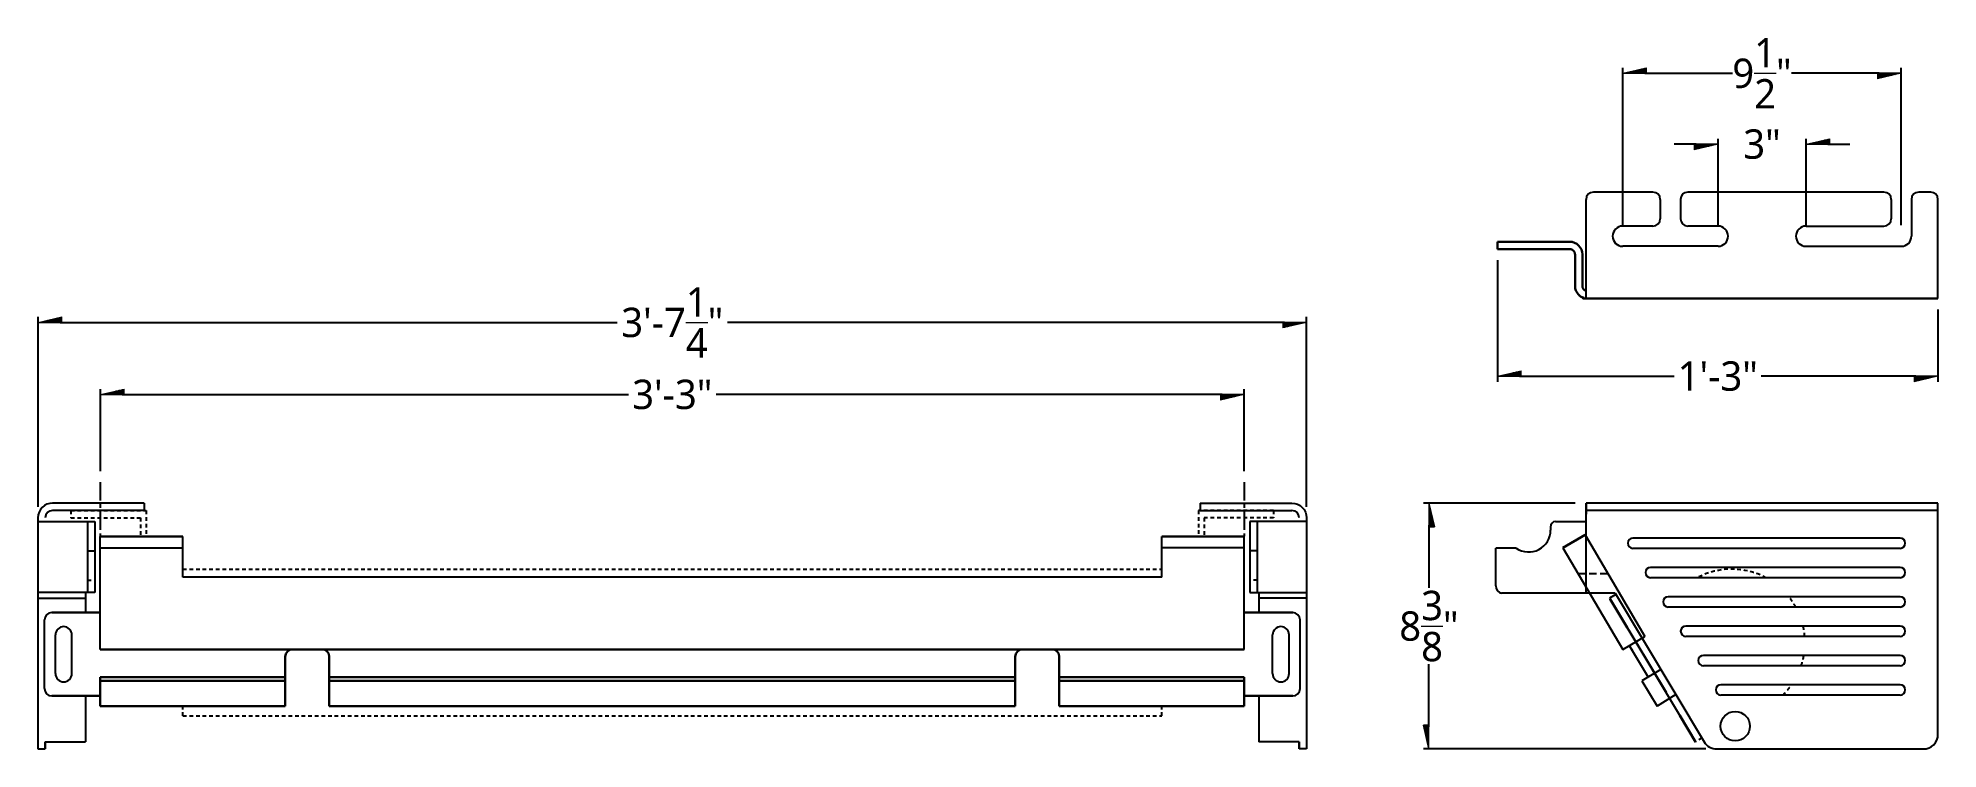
# Model space of a CAD drawing. Extents: x 148.3 to 213.1, y 96.5 to 120.7.
import ezdxf

# ---------------------------------------------------------------- set-up
doc = ezdxf.new("R2010")
doc.units = 0
doc.header["$LTSCALE"] = 0.5
doc.header["$MEASUREMENT"] = 0
for name, pattern in [('ASVLTYPE', [0.75, 0.5, -0.25]), ('CENTER', [2, 1.25, -0.25, 0.25, -0.25]), ('HIDDEN', [0.375, 0.25, -0.125])]:
    doc.linetypes.add(name, pattern=pattern)
doc.layers.get('0').update_dxf_attribs({"linetype": 'CONTINUOUS'})
doc.layers.get('DEFPOINTS').update_dxf_attribs({"linetype": 'CONTINUOUS'})
doc.layers.add('AM_5', color=3, linetype='CONTINUOUS', lineweight=15)
doc.layers.add('AXES', color=1, linetype='CENTER')
doc.styles.add('pamphlet', font='segoeui.ttf', dxfattribs={"height": 1})
doc.dimstyles.new('PAMPHLET$0', dxfattribs={"dimtxt": 1, "dimasz": 1.5, "dimexe": 0.1875, "dimexo": 0.375, "dimgap": 0.09375, "dimtad": 0, "dimtih": 1, "dimtoh": 1, "dimdec": 4, "dimzin": 0, "dimdsep": 46, "dimlunit": 4, "dimtxsty": 'pamphlet', "dimblk1": 'BFL', "dimblk2": 'BFL', "dimsah": 1, "dimcen": -0.09375, "dimadec": 0, "dimazin": 0, "dimtfac": 1, "dimtdec": 4, "dimtofl": 0, "dimtmove": 0, "dimatfit": 1, "dimldrblk": 'BFL', "dimfxl": 0, "dimtolj": 1, "dimtzin": 0, "dimarcsym": 0})

# ---------------------------------------------------------------- blocks, each defined once
blk = doc.blocks.new('BFL')
for p, q in [((0, 0), (-1.08, 0.001)), ((-1.08, 0.001), (-1.08, -0.249)), ((0, 0), (-1.08, -0.249)), ((-0.141, -0.033), (-1.08, -0.031)), ((-0.283, -0.065), (-1.08, -0.064)), ((-0.424, -0.098), (-1.08, -0.097)), ((-0.565, -0.13), (-1.08, -0.13)), ((-0.707, -0.163), (-1.08, -0.162)), ((-0.848, -0.195), (-1.08, -0.195)), ((-0.99, -0.228), (-1.08, -0.228))]:
    blk.add_line(p, q)
blk = doc.blocks.new('*D99')
at = {"layer": 'AM_5', "color": 0, "lineweight": -2, "ltscale": 0.75, "transparency": 16777216}
for p, q in [((150.46, 105.951), (150.46, 108.744)), ((151.21, 108.556), (168.464, 108.556)), ((188.71, 108.556), (171.456, 108.556)), ((189.46, 105.951), (189.46, 108.744))]:
    blk.add_line(p, q, dxfattribs=at)
at = {"layer": 'DEFPOINTS', "color": 0, "ltscale": 0.75, "transparency": 16777216}
for p in [(189.46, 108.556), (150.46, 105.576), (189.46, 105.576)]:
    blk.add_point(p, dxfattribs=at)
at = {"layer": 'AM_5', "color": 0, "lineweight": -2, "ltscale": 0.75, "transparency": 16777216, "xscale": 0.75, "yscale": 0.75, "zscale": 0.75, "rotation": 180}
blk.add_blockref('BFL', (150.46, 108.556), dxfattribs=at)
at = {"layer": 'AM_5', "color": 0, "lineweight": -2, "ltscale": 0.75, "transparency": 16777216, "xscale": 0.75, "yscale": 0.75, "zscale": 0.75}
blk.add_blockref('BFL', (189.46, 108.556), dxfattribs=at)
at = {"layer": 'AM_5', "color": 0, "ltscale": 0.75, "transparency": 16777216, "insert": (169.96, 108.556), "char_height": 1, "attachment_point": 5, "style": 'pamphlet'}
blk.add_mtext('\\A1;3\'-3"', dxfattribs=at)
blk = doc.blocks.new('*D100')
at = {"layer": 'AM_5', "color": 0, "lineweight": -2, "ltscale": 0.75, "transparency": 16777216}
for p, q in [((148.335, 104.733), (148.335, 111.202)), ((149.085, 111.014), (168.079, 111.014)), ((190.835, 111.014), (171.841, 111.014)), ((191.585, 104.733), (191.585, 111.202))]:
    blk.add_line(p, q, dxfattribs=at)
at = {"layer": 'DEFPOINTS', "color": 0, "ltscale": 0.75, "transparency": 16777216}
for p in [(148.335, 111.014), (148.335, 104.358), (191.585, 104.358)]:
    blk.add_point(p, dxfattribs=at)
at = {"layer": 'AM_5', "color": 0, "lineweight": -2, "ltscale": 0.75, "transparency": 16777216, "xscale": 0.75, "yscale": 0.75, "zscale": 0.75, "rotation": 180}
blk.add_blockref('BFL', (148.335, 111.014), dxfattribs=at)
at = {"layer": 'AM_5', "color": 0, "lineweight": -2, "ltscale": 0.75, "transparency": 16777216, "xscale": 0.75, "yscale": 0.75, "zscale": 0.75}
blk.add_blockref('BFL', (191.585, 111.014), dxfattribs=at)
at = {"layer": 'AM_5', "color": 0, "ltscale": 0.75, "transparency": 16777216, "insert": (169.96, 111.014), "char_height": 1, "attachment_point": 5, "style": 'pamphlet'}
blk.add_mtext('\\A1;3\'-7{\\H1.000000x;\\S1/4;}"', dxfattribs=at)
blk = doc.blocks.new('*D101')
at = {"layer": 'AM_5', "color": 0, "lineweight": -2, "ltscale": 0.75, "transparency": 16777216}
for p, q in [((200.738, 104.858), (195.57, 104.858)), ((195.757, 104.108), (195.757, 101.973)), ((195.757, 97.233), (195.757, 99.368)), ((205.196, 96.483), (195.57, 96.483))]:
    blk.add_line(p, q, dxfattribs=at)
at = {"layer": 'DEFPOINTS', "color": 0, "ltscale": 0.75, "transparency": 16777216}
for p in [(201.113, 104.858), (195.757, 96.483), (205.571, 96.483)]:
    blk.add_point(p, dxfattribs=at)
at = {"layer": 'AM_5', "color": 0, "lineweight": -2, "ltscale": 0.75, "transparency": 16777216, "xscale": 0.75, "yscale": 0.75, "zscale": 0.75}
for p, rotation in [((195.757, 104.858), 90), ((195.757, 96.483), 270)]:
    blk.add_blockref('BFL', p, dxfattribs=dict(at, rotation=rotation))
at = {"layer": 'AM_5', "color": 0, "ltscale": 0.75, "transparency": 16777216, "insert": (195.757, 100.671), "char_height": 1, "attachment_point": 5, "style": 'pamphlet'}
blk.add_mtext('\\A1;8{\\H1.000000x;\\S3/8;}"', dxfattribs=at)
blk = doc.blocks.new('*D102')
at = {"layer": 'AM_5', "color": 0, "lineweight": -2, "ltscale": 0.75, "transparency": 16777216}
for p, q in [((198.097, 113.138), (198.097, 108.993)), ((213.113, 111.45), (213.113, 108.993)), ((198.847, 109.181), (204.122, 109.181)), ((212.363, 109.181), (207.089, 109.181))]:
    blk.add_line(p, q, dxfattribs=at)
at = {"layer": 'DEFPOINTS', "color": 0, "ltscale": 0.75, "transparency": 16777216}
for p in [(198.097, 113.513), (213.113, 111.825), (213.113, 109.181)]:
    blk.add_point(p, dxfattribs=at)
at = {"layer": 'AM_5', "color": 0, "lineweight": -2, "ltscale": 0.75, "transparency": 16777216, "xscale": 0.75, "yscale": 0.75, "zscale": 0.75, "rotation": 180}
blk.add_blockref('BFL', (198.097, 109.181), dxfattribs=at)
at = {"layer": 'AM_5', "color": 0, "lineweight": -2, "ltscale": 0.75, "transparency": 16777216, "xscale": 0.75, "yscale": 0.75, "zscale": 0.75}
blk.add_blockref('BFL', (213.113, 109.181), dxfattribs=at)
at = {"layer": 'AM_5', "color": 0, "ltscale": 0.75, "transparency": 16777216, "insert": (205.605, 109.181), "char_height": 1, "attachment_point": 5, "style": 'pamphlet'}
blk.add_mtext('\\A1;1\'-3"', dxfattribs=at)
blk = doc.blocks.new('*D103')
at = {"layer": 'AM_5', "color": 0, "lineweight": -2, "ltscale": 0.75, "transparency": 16777216}
for p, q in [((202.363, 114.326), (202.363, 119.689)), ((203.113, 119.502), (206.104, 119.502)), ((211.113, 119.502), (208.123, 119.502)), ((211.863, 114.326), (211.863, 119.689))]:
    blk.add_line(p, q, dxfattribs=at)
at = {"layer": 'DEFPOINTS', "color": 0, "ltscale": 0.75, "transparency": 16777216}
for p in [(211.863, 119.502), (202.363, 113.951), (211.863, 113.951)]:
    blk.add_point(p, dxfattribs=at)
at = {"layer": 'AM_5', "color": 0, "lineweight": -2, "ltscale": 0.75, "transparency": 16777216, "xscale": 0.75, "yscale": 0.75, "zscale": 0.75, "rotation": 180}
blk.add_blockref('BFL', (202.363, 119.502), dxfattribs=at)
at = {"layer": 'AM_5', "color": 0, "lineweight": -2, "ltscale": 0.75, "transparency": 16777216, "xscale": 0.75, "yscale": 0.75, "zscale": 0.75}
blk.add_blockref('BFL', (211.863, 119.502), dxfattribs=at)
at = {"layer": 'AM_5', "color": 0, "ltscale": 0.75, "transparency": 16777216, "insert": (207.113, 119.502), "char_height": 1, "attachment_point": 5, "style": 'pamphlet'}
blk.add_mtext('\\A1;9{\\H1.000000x;\\S1/2;}"', dxfattribs=at)
blk = doc.blocks.new('*D104')
at = {"layer": 'AM_5', "color": 0, "lineweight": -2, "ltscale": 0.75, "transparency": 16777216}
for p, q in [((205.613, 114.326), (205.613, 117.271)), ((208.613, 114.326), (208.613, 117.271)), ((204.863, 117.083), (204.113, 117.083)), ((209.363, 117.083), (210.113, 117.083))]:
    blk.add_line(p, q, dxfattribs=at)
at = {"layer": 'DEFPOINTS', "color": 0, "ltscale": 0.75, "transparency": 16777216}
for p in [(208.613, 117.083), (205.613, 113.951), (208.613, 113.951)]:
    blk.add_point(p, dxfattribs=at)
at = {"layer": 'AM_5', "color": 0, "lineweight": -2, "ltscale": 0.75, "transparency": 16777216, "xscale": 0.75, "yscale": 0.75, "zscale": 0.75, "rotation": 180}
blk.add_blockref('BFL', (208.613, 117.083), dxfattribs=at)
at = {"layer": 'AM_5', "color": 0, "lineweight": -2, "ltscale": 0.75, "transparency": 16777216, "xscale": 0.75, "yscale": 0.75, "zscale": 0.75}
blk.add_blockref('BFL', (205.613, 117.083), dxfattribs=at)
at = {"layer": 'AM_5', "color": 0, "ltscale": 0.75, "transparency": 16777216, "insert": (207.113, 117.083), "char_height": 1, "attachment_point": 5, "style": 'pamphlet'}
blk.add_mtext('\\A1;3"', dxfattribs=at)

msp = doc.modelspace()

# ---------------------------------------------------------------- linework, layer by layer
for p, q in [((203.39461, 115.45079, 0), (201.36336, 115.45079, 0)), ((211.26961, 115.45079, 0), (204.58211, 115.45079, 0)), ((212.86336, 115.45079, 0), (212.45711, 115.45079, 0)), ((201.11336, 111.82579, 0), (201.11336, 115.20079, 0)), ((203.64461, 115.20079, 0), (203.64461, 114.54454, 0)), ((204.33211, 115.20079, 0), (204.33211, 114.54454, 0)), ((211.51961, 115.20079, 0), (211.51961, 114.54454, 0)), ((212.20711, 115.20079, 0), (212.20711, 113.95079, 0)), ((213.11336, 111.82579, 0), (213.11336, 115.20079, 0)), ((203.39461, 114.29454, 0), (202.36336, 114.29454, 0)), ((205.61336, 114.29454, 0), (204.58211, 114.29454, 0)), ((208.61336, 114.29454, 0), (211.26961, 114.29454, 0)), ((205.61336, 113.60704, 0), (202.36336, 113.60704, 0)), ((208.61336, 113.60704, 0), (211.86336, 113.60704, 0)), ((151.95974, 104.60804, 0), (148.83474, 104.60804, 0)), ((151.95974, 104.85804, 0), (151.95974, 104.60804, 0)), ((187.95974, 104.85804, 0), (187.95974, 104.60804, 0)), ((187.95974, 104.60804, 0), (191.08474, 104.60804, 0)), ((201.11336, 101.79593, 0), (201.11336, 104.85804, 0)), ((213.11336, 104.85804, 0), (201.11336, 104.85804, 0)), ((201.11336, 104.85804, 0), (201.11336, 104.48304, 0)), ((213.11336, 104.60804, 0), (201.11336, 104.60804, 0)), ((201.11336, 102.04593, 0), (201.11336, 104.33729, 0)), ((201.11336, 102.04593, 0), (201.11336, 104.33729, 0)), ((213.11336, 96.98304, 0), (213.11336, 104.85804, 0)), ((148.33474, 104.23304, 0), (150.27248, 104.23304, 0)), ((150.02248, 104.23304, 0), (150.02248, 101.80792, 0)), ((150.27248, 104.23304, 0), (150.27248, 101.80792, 0)), ((150.45852, 102.33767, 0), (150.45852, 103.7179, 0)), ((153.27224, 102.33767, 0), (153.27224, 103.7179, 0)), ((186.64724, 102.33767, 0), (186.64724, 103.7179, 0)), ((189.46097, 102.33767, 0), (189.46097, 103.7179, 0)), ((189.64701, 104.23304, 0), (189.64701, 101.80792, 0)), ((191.58474, 104.23304, 0), (189.64701, 104.23304, 0)), ((189.89701, 104.23304, 0), (189.89701, 101.80792, 0)), ((199.90669, 104.04036, 0.51139), (199.90669, 103.94189, 0.88576)), ((200.07154, 104.23304, 0.32187), (201.11336, 104.23304, -0.44288)), ((201.08005, 103.78127, 0), (203.11709, 100.31793, 0)), ((211.82333, 103.66908, 0), (202.71441, 103.66908, 0)), ((150.02248, 103.23746, 0), (150.27248, 103.23746, 0)), ((150.45852, 103.33767, 0), (153.27224, 103.33767, 0)), ((189.46097, 103.33767, 0), (186.64724, 103.33767, 0)), ((189.89701, 103.23746, 0), (189.64701, 103.23746, 0)), ((198.03499, 102.04593, 0), (198.03499, 103.32165, 0.596)), ((198.73502, 103.32165, 0), (198.03499, 103.32165, 0)), ((200.32583, 103.33767, 0), (202.36287, 99.87432, 0)), ((211.82333, 103.31752, 0), (202.71441, 103.31752, 0)), ((211.82333, 102.66908, 0), (203.3141, 102.66908, 0)), ((149.95974, 101.80792, 0), (148.33474, 101.80792, 0)), ((150.27248, 101.80792, 0), (148.58474, 101.80792, 0)), ((149.95974, 101.80792, 0), (149.95974, 101.13017, 0)), ((150.45852, 99.87432, 0), (150.45852, 102.33767, 0)), ((186.64724, 102.33767, 0), (153.27224, 102.33767, 0)), ((189.46097, 99.87432, 0), (189.46097, 102.33767, 0)), ((189.64701, 101.80792, 0), (191.33474, 101.80792, 0)), ((189.95974, 101.80792, 0), (189.95974, 101.13017, 0)), ((189.95974, 101.80792, 0), (191.58474, 101.80792, 0)), ((202.10968, 101.79593, -0.14804), (198.23644, 101.79593, -0.14804)), ((202.13035, 101.749, 0), (201.91595, 101.62042, 0)), ((202.10968, 101.79593, -0.14804), (205.14267, 96.72589)), ((211.82333, 102.31752, 0), (203.3141, 102.31752, 0)), ((148.33474, 101.62042, 0), (149.95974, 101.62042, 0)), ((191.58474, 101.62042, 0), (189.95974, 101.62042, 0)), ((201.91595, 101.62042, 0), (204.85116, 96.72589, 0)), ((202.18277, 101.1693, 0), (202.90057, 99.98021, 0)), ((211.82333, 101.66908, 0), (203.91379, 101.66908, 0)), ((211.82333, 101.31752, 0), (203.91379, 101.31752, 0)), ((148.55527, 98.53979, 0), (148.55527, 100.88017, 0)), ((191.36422, 98.53979, 0), (191.36422, 100.88017, 0)), ((211.82333, 100.66908, 0), (204.51348, 100.66908, 0)), ((148.92849, 99.05102, -2.20459), (148.92849, 100.36895, -2.20459)), ((149.49099, 99.05102, -2.20459), (149.49099, 100.36895, -2.20459)), ((157.01455, 99.87432, 0), (158.01455, 99.87432, 0)), ((182.90494, 99.87432, 0), (181.90494, 99.87432, 0)), ((190.42849, 99.05102, -2.20459), (190.42849, 100.36895, -2.20459)), ((190.99099, 99.05102, -2.20459), (190.99099, 100.36895, -2.20459)), ((202.36287, 99.87432, 0), (203.11709, 100.31793, 0)), ((202.58823, 100.00686, 0), (202.68301, 99.84916, 0)), ((202.5886, 100.00709, 0), (203.235, 98.93246, 0)), ((202.80648, 100.13524, 0), (203.84018, 98.42146, 0)), ((211.82333, 100.31752, 0), (204.51348, 100.31752, 0)), ((203.66341, 99.19015, 0), (203.02072, 98.80357, 0)), ((203.66341, 99.19015, 0), (204.17893, 98.33328, 0)), ((211.82333, 99.66908, 0), (205.11317, 99.66908, 0)), ((211.82333, 99.31752, 0), (205.11317, 99.31752, 0)), ((203.02072, 98.80357, 0), (203.53624, 97.94669, 0)), ((211.82333, 98.66908, 0), (205.71287, 98.66908, 0)), ((149.95974, 98.28979, 0), (149.95974, 96.72589, 0)), ((150.45852, 97.94669, 0), (156.76455, 97.94669, 0)), ((181.65494, 97.94669, 0), (158.26455, 97.94669, 0)), ((189.46097, 97.94669, 0), (183.15494, 97.94669, 0)), ((189.95974, 98.28979, 0), (189.95974, 96.72589, 0)), ((204.17893, 98.33328, 0), (203.53624, 97.94669, 0)), ((203.96468, 98.20445, 0), (203.75046, 98.07557, 0)), ((211.82333, 98.31752, 0), (205.71287, 98.31752, 0)), ((148.58474, 96.72589, 0), (149.95974, 96.72589, 0)), ((191.33474, 96.72589, 0), (189.95974, 96.72589, 0)), ((148.33474, 96.48304, 0), (148.58474, 96.48304, 0)), ((191.58474, 96.48304, 0), (191.33474, 96.48304, 0)), ((205.57147, 96.48304, 0), (212.61336, 96.48304, 0))]:
    msp.add_line(p, q)
at = {"lineweight": 30}
for p, q in [((198.09749, 113.51329, 0.20774), (198.09749, 113.76329, 0.20774)), ((198.09749, 113.76329, 0.20774), (200.55086, 113.76329, 0.17307)), ((150.45852, 103.7179, 0), (153.27224, 103.7179, 0)), ((189.46097, 103.7179, 0), (186.64724, 103.7179, 0)), ((200.32583, 103.33767, 0), (201.08005, 103.78127, 0)), ((148.80527, 101.13017, 0), (150.45852, 101.13017, 0)), ((191.11422, 101.13017, 0), (189.46097, 101.13017, 0)), ((202.51198, 100.61895, -2.20459), (201.93353, 101.58164, -0.55512)), ((150.45852, 99.87432, 0), (176.96474, 99.87432, 0)), ((189.46097, 99.87432, 0), (176.96474, 99.87432, 0)), ((156.76455, 97.94669, 0), (156.76455, 99.62432, 0)), ((158.26455, 97.94669, 0), (158.26455, 99.62432, 0)), ((181.65494, 97.94669, 0), (181.65494, 99.62432, 0)), ((183.15494, 97.94669, 0), (183.15494, 99.62432, 0)), ((150.45852, 98.93246, 0), (150.45852, 97.94669, 0)), ((150.45852, 98.93246, 0), (156.76455, 98.93246, 0)), ((150.45852, 98.80357, 0), (156.76455, 98.80357, 0)), ((181.65494, 98.93246, 0), (158.26455, 98.93246, 0)), ((181.65494, 98.80357, 0), (158.26455, 98.80357, 0)), ((189.46097, 98.93246, 0), (183.15494, 98.93246, 0)), ((189.46097, 98.80357, 0), (183.15494, 98.80357, 0)), ((189.46097, 98.93246, 0), (189.46097, 97.94669, 0)), ((148.80527, 98.28979, 0), (150.45852, 98.28979, 0)), ((150.45852, 97.94669, 0), (156.76455, 97.94669, 0)), ((181.65494, 97.94669, 0), (158.26455, 97.94669, 0)), ((189.46097, 97.94669, 0), (183.15494, 97.94669, 0)), ((191.11422, 98.28979, 0), (189.46097, 98.28979, 0)), ((204.31461, 97.61886, -2.20459), (204.85116, 96.72589, 0)), ((148.58474, 96.48304, 0), (148.58474, 96.72589, 0)), ((191.33474, 96.48304, 0), (191.33474, 96.72589, 0))]:
    msp.add_line(p, q, dxfattribs=at)
at = {"color": 252, "linetype": 'HIDDEN'}
for p, q in [((149.45974, 104.60804, 0), (152.02224, 104.60804, 0)), ((149.45974, 104.60804, 0), (149.45974, 104.35804, 0)), ((149.45974, 104.35804, 0), (151.824, 104.35804, 0)), ((152.02224, 104.60804, 0), (152.02224, 103.7179, 0)), ((187.89724, 104.60804, 0), (187.89724, 103.7179, 0)), ((190.45974, 104.60804, 0), (187.89724, 104.60804, 0)), ((188.09548, 104.35804, 0), (188.09548, 103.7179, 0)), ((190.45974, 104.35804, 0), (188.09548, 104.35804, 0)), ((190.45974, 104.60804, 0), (190.45974, 104.35804, 0)), ((153.27224, 102.60804, 0), (186.64724, 102.60804, 0)), ((153.27224, 97.60804, 0), (153.27224, 97.94669, 0)), ((186.64724, 97.60804, 0), (186.64724, 97.94669, 0)), ((153.27224, 97.60804, 0), (186.64724, 97.60804, 0))]:
    msp.add_line(p, q, dxfattribs=at)
at = {"linetype": 'HIDDEN'}
for p, q in [((151.824, 104.35804, 0), (151.824, 103.7179, 0)), ((150.02248, 102.23746, 0), (150.27248, 102.23746, 0)), ((189.89701, 102.23746, 0), (189.64701, 102.23746, 0)), ((205.06556, 96.85446, 0), (204.85116, 96.72589, 0))]:
    msp.add_line(p, q, dxfattribs=at)
at = {"linetype": 'ASVLTYPE'}
msp.add_line((200.84194, 102.46019, 0), (201.8569, 102.46047, 0), dxfattribs=at)
at = {"elevation": 0}
for points in [[(151.95974, 104.85804), (148.83474, 104.85804, 0.41421356), (148.33474, 104.35804), (148.33474, 96.48304)], [(187.95974, 104.85804), (191.08474, 104.85804, -0.41421356), (191.58474, 104.35804), (191.58474, 96.48304)]]:
    msp.add_lwpolyline(points, format="xyb", dxfattribs=at)
msp.add_circle((206.20203, 97.25948, 0), 0.5)
for centre, radius, start, end in [((201.36336, 115.20079, 0), 0.25, 90, 180), ((203.39461, 115.20079, 0), 0.25, 0, 90), ((204.58211, 115.20079, 0), 0.25, 90, 180), ((211.26961, 115.20079, 0), 0.25, 0, 90), ((212.45711, 115.20079, 0), 0.25, 90, 180), ((212.86336, 115.20079, 0), 0.25, 0, 90), ((202.36336, 113.95079, 0), 0.34375, 90, 270), ((203.39461, 114.54454, 0), 0.25, 270, 0), ((204.58211, 114.54454, 0), 0.25, 180, 270), ((205.61336, 113.95079, 0), 0.34375, 270, 90), ((208.61336, 113.95079, 0), 0.34375, 90, 270), ((211.26961, 114.54454, 0), 0.25, 270, 0), ((211.86336, 113.95079, 0), 0.34375, 270, 0), ((148.83474, 104.35804, 0), 0.25, 90, 180), ((191.08474, 104.35804, 0), 0.25, 0, 90), ((199.15669, 103.94189, 0.88576), 0.75, 235.7901266, 0), ((202.71441, 103.4933, 0), 0.17578, 90, 270), ((211.82333, 103.4933, 0), 0.17578, 270, 90), ((203.3141, 102.4933, 0), 0.17578, 90, 270), ((211.82333, 102.4933, 0), 0.17578, 270, 90), ((148.80527, 100.88017, 0), 0.25, 90, 180), ((191.11422, 100.88017, 0), 0.25, 0, 90), ((203.91379, 101.4933, 0), 0.17578, 90, 270), ((211.82333, 101.4933, 0), 0.17578, 270, 90), ((149.20974, 100.36895, -2.20459), 0.28125, 360, 180), ((190.70974, 100.36895, -2.20459), 0.28125, 0, 180), ((204.51348, 100.4933, 0), 0.17578, 90, 270), ((211.82333, 100.4933, 0), 0.17578, 270, 90), ((205.11317, 99.4933, 0), 0.17578, 90, 270), ((211.82333, 99.4933, 0), 0.17578, 270, 90), ((148.80527, 98.53979, 0), 0.25, 180, 270), ((149.20974, 99.05102, -2.20459), 0.28125, 180, 0), ((190.70974, 99.05102, -2.20459), 0.28125, 180, 360), ((191.11422, 98.53979, 0), 0.25, 270, 0), ((205.71287, 98.4933, 0), 0.17578, 90, 270), ((211.82333, 98.4933, 0), 0.17578, 270, 90), ((205.57147, 96.98304), 0.5, 210.9507509, 270), ((212.61336, 96.98304, 0), 0.5, 270, 0)]:
    msp.add_arc(centre, radius, start, end)
at = {"lineweight": 30}
for centre, radius, start, end in [((200.55086, 113.32579, 0.14399), 0.4375, 0, 90), ((157.01455, 99.62432, 0), 0.25, 90, 180), ((158.01455, 99.62432, 0), 0.25, 360, 90), ((181.90494, 99.62432, 0), 0.25, 90, 180), ((182.90494, 99.62432, 0), 0.25, 0, 90)]:
    msp.add_arc(centre, radius, start, end, dxfattribs=at)
at = {"extrusion": (0.568835, 0.275534, 0.774924)}
msp.add_arc((6.35553, -174.45324, 142.77686), 0.25, 339.4258914, 57.9917156, dxfattribs=at)
at = {"color": 252, "linetype": 'HIDDEN'}
for start, end in [(62.1032514, 117.8967486), (28.9333698, 38.639423), (4.8065742, 12.9686088), (341.566256, 349.8874237), (314.2577282, 324.8595425)]:
    msp.add_arc((206.07921, 100.10804, 0), 2.5, start, end, dxfattribs=at)
at = {"extrusion": (0.592165, 1.11085e-12, 0.805817)}
msp.add_arc((102.04593, -159.82995, 117.26933), 0.25, 90, 180, dxfattribs=at)
msp.add_arc((102.04593, -159.82995, 117.26933), 0.25, 90, 180, dxfattribs=at)
at = {"lineweight": 30}
for points, weights, knots in [([(213.11336, 111.82466, 0), (208.24913, 111.82466, 0.0027), (201.17586, 111.82466, 0.0027), (200.73838, 111.82458, 0.00366), (200.73837, 112.26015, 0.04454), (200.73837, 112.79297, 0.09426), (200.73836, 113.32579, 0.14399), (200.73836, 113.51329, 0.14399), (200.55086, 113.51329, 0.14399), (199.29292, 113.51329, 0.17586), (198.09749, 113.51329, 0.20774)], [1, 1, 1, 0.70711659994, 1, 1, 1, 0.707106781187, 1, 1, 1], [0, 0, 0, 1, 1, 2.57076855, 2.57076855, 3.57076855, 3.57076855, 5.14156488, 5.14156488, 6.14156488, 6.14156488, 6.14156488]), ([(200.98836, 113.3258, 0.14399), (200.98837, 112.793, 0.09399), (200.98837, 112.26021, 0.04399), (200.98837, 112.12821, 0.0316), (201.11336, 112.08423, 0.0272)], [1, 1, 1, 0.773474342631, 0.897353477312], [0, 0, 0, 1, 1, 2.21488408, 2.21488408, 2.21488408])]:
    msp.add_rational_spline(points, weights, degree=2, knots=knots, dxfattribs=at)
at = {"layer": 'AXES'}
for p, q in [((150.45974, 105.57602, 0), (150.45974, 103.73304, 0)), ((189.45974, 105.57602, 0), (189.45974, 103.73304, 0))]:
    msp.add_line(p, q, dxfattribs=at)

# ---------------------------------------------------------------- dimensions: what is measured, and where the dimension line sits
at = {"layer": 'AM_5', "color": 0, "ltscale": 0.75}
for base, p1, p2, picture, middle in [((211.86336, 119.50151), (202.36336, 113.95079), (211.86336, 113.95079), '*D103', (207.11336, 119.50151)), ((208.61336, 117.08303), (205.61336, 113.95079), (208.61336, 113.95079), '*D104', (207.11336, 117.08303)), ((213.11336, 109.18071), (198.09749, 113.51329), (213.11336, 111.82466), '*D102', (205.60542, 109.18071)), ((148.33474, 111.0141), (191.58474, 104.35804), (148.33474, 104.35804), '*D100', (169.95974, 111.0141)), ((189.45974, 108.55642), (150.45974, 105.57602), (189.45974, 105.57602), '*D99', (169.95974, 108.55642))]:
    dim = msp.add_linear_dim(base=base, p1=p1, p2=p2, dimstyle='PAMPHLET$0', override={"dimasz": 0.75}, dxfattribs=at)
    dim.commit()
    dim.dimension.update_dxf_attribs({"geometry": picture, "text_midpoint": middle})
dim = msp.add_linear_dim(base=(195.75743, 96.48304), p1=(201.11336, 104.85804), p2=(205.57147, 96.48304), angle=90, dimstyle='PAMPHLET$0', override={"dimasz": 0.75}, dxfattribs=at)
dim.commit()
dim.dimension.update_dxf_attribs({"geometry": '*D101', "text_midpoint": (195.75743, 100.67054)})

doc.saveas('drawing.dxf')
